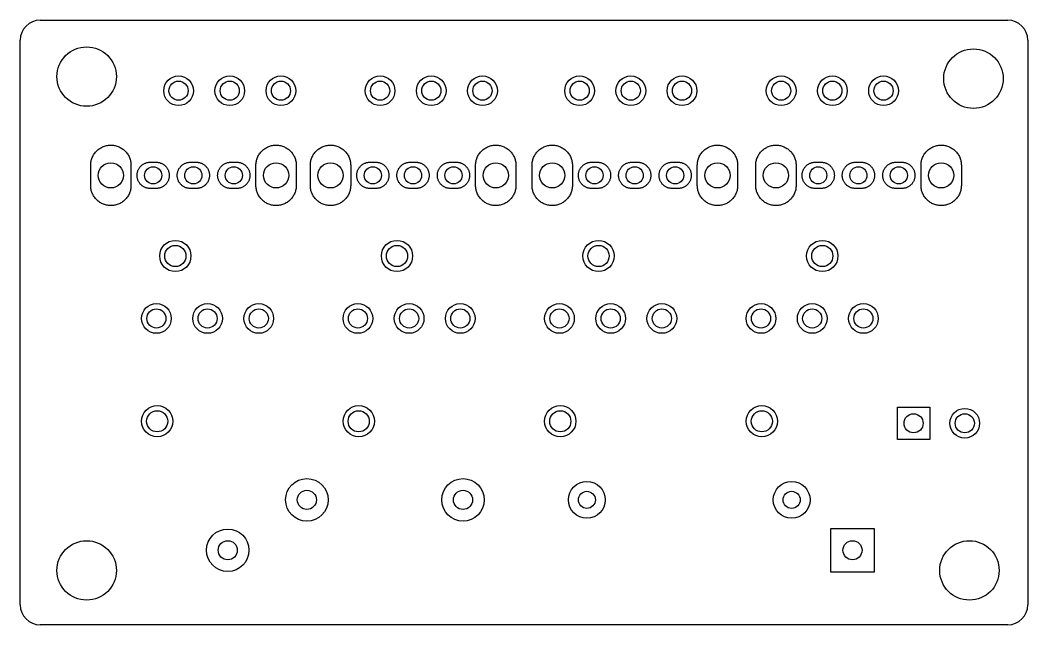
# Model space of a CAD drawing. Header units: millimetres. Extents: x 1028.7 to 1078.7, y -804.7 to -774.7.
import ezdxf

# ---------------------------------------------------------------- set-up
doc = ezdxf.new("R2010")
doc.units = ezdxf.units.MM

msp = doc.modelspace()

# ---------------------------------------------------------------- linework, layer by layer
for points in [[(1029.7, -774.7), (1077.7, -774.7)], [(1028.7, -803.7), (1028.7, -775.7)], [(1078.7, -775.7), (1078.7, -803.7)], [(1077.7, -804.7), (1029.7, -804.7)]]:
    msp.add_lwpolyline(points)
for points in [[(1033.175, -783.9), (1033.125, -783.897), (1033.076, -783.892), (1033.026, -783.885), (1032.977, -783.875), (1032.929, -783.863), (1032.881, -783.848), (1032.835, -783.831), (1032.789, -783.812), (1032.744, -783.79), (1032.7, -783.766), (1032.657, -783.74), (1032.616, -783.712), (1032.576, -783.682), (1032.538, -783.65), (1032.502, -783.616), (1032.467, -783.58), (1032.434, -783.543), (1032.403, -783.504), (1032.374, -783.463), (1032.347, -783.421), (1032.322, -783.378), (1032.299, -783.334), (1032.278, -783.288), (1032.26, -783.242), (1032.244, -783.195), (1032.231, -783.147), (1032.22, -783.098), (1032.211, -783.049), (1032.205, -783), (1032.201, -782.95), (1032.2, -782.9), (1032.2, -781.9), (1032.201, -781.85), (1032.205, -781.8), (1032.211, -781.751), (1032.22, -781.702), (1032.231, -781.653), (1032.244, -781.605), (1032.26, -781.558), (1032.278, -781.512), (1032.299, -781.466), (1032.322, -781.422), (1032.347, -781.379), (1032.374, -781.337), (1032.403, -781.296), (1032.434, -781.257), (1032.467, -781.22), (1032.502, -781.184), (1032.538, -781.15), (1032.576, -781.118), (1032.616, -781.088), (1032.657, -781.06), (1032.7, -781.034), (1032.744, -781.01), (1032.789, -780.989), (1032.835, -780.969), (1032.881, -780.952), (1032.929, -780.937), (1032.977, -780.925), (1033.026, -780.915), (1033.076, -780.908), (1033.125, -780.903), (1033.175, -780.9), (1033.225, -780.9), (1033.275, -780.903), (1033.324, -780.908), (1033.374, -780.915), (1033.422, -780.925), (1033.471, -780.937), (1033.518, -780.952), (1033.565, -780.969), (1033.611, -780.989), (1033.656, -781.01), (1033.7, -781.034), (1033.742, -781.06), (1033.784, -781.088), (1033.823, -781.118), (1033.862, -781.15), (1033.898, -781.184), (1033.933, -781.22), (1033.966, -781.257), (1033.997, -781.296), (1034.026, -781.337), (1034.053, -781.379), (1034.078, -781.422), (1034.101, -781.466), (1034.121, -781.512), (1034.14, -781.558), (1034.156, -781.605), (1034.169, -781.653), (1034.18, -781.702), (1034.189, -781.751), (1034.195, -781.8), (1034.199, -781.85), (1034.2, -781.9), (1034.2, -782.9), (1034.199, -782.95), (1034.195, -783), (1034.189, -783.049), (1034.18, -783.098), (1034.169, -783.147), (1034.156, -783.195), (1034.14, -783.242), (1034.121, -783.288), (1034.101, -783.334), (1034.078, -783.378), (1034.053, -783.421), (1034.026, -783.463), (1033.997, -783.504), (1033.966, -783.543), (1033.933, -783.58), (1033.898, -783.616), (1033.862, -783.65), (1033.823, -783.682), (1033.784, -783.712), (1033.742, -783.74), (1033.7, -783.766), (1033.656, -783.79), (1033.611, -783.812), (1033.565, -783.831), (1033.518, -783.848), (1033.471, -783.863), (1033.422, -783.875), (1033.374, -783.885), (1033.324, -783.892), (1033.275, -783.897), (1033.225, -783.9)], [(1041.375, -783.9), (1041.325, -783.897), (1041.276, -783.892), (1041.226, -783.885), (1041.178, -783.875), (1041.129, -783.863), (1041.082, -783.848), (1041.035, -783.831), (1040.989, -783.812), (1040.944, -783.79), (1040.9, -783.766), (1040.858, -783.74), (1040.816, -783.712), (1040.777, -783.682), (1040.738, -783.65), (1040.702, -783.616), (1040.667, -783.58), (1040.634, -783.543), (1040.603, -783.504), (1040.574, -783.463), (1040.547, -783.421), (1040.522, -783.378), (1040.499, -783.334), (1040.479, -783.288), (1040.46, -783.242), (1040.445, -783.195), (1040.431, -783.147), (1040.42, -783.098), (1040.411, -783.049), (1040.405, -783), (1040.401, -782.95), (1040.4, -782.9), (1040.4, -781.9), (1040.401, -781.85), (1040.405, -781.8), (1040.411, -781.751), (1040.42, -781.702), (1040.431, -781.653), (1040.445, -781.605), (1040.46, -781.558), (1040.479, -781.512), (1040.499, -781.466), (1040.522, -781.422), (1040.547, -781.379), (1040.574, -781.337), (1040.603, -781.296), (1040.634, -781.257), (1040.667, -781.22), (1040.702, -781.184), (1040.738, -781.15), (1040.777, -781.118), (1040.816, -781.088), (1040.858, -781.06), (1040.9, -781.034), (1040.944, -781.01), (1040.989, -780.989), (1041.035, -780.969), (1041.082, -780.952), (1041.129, -780.937), (1041.178, -780.925), (1041.226, -780.915), (1041.276, -780.908), (1041.325, -780.903), (1041.375, -780.9), (1041.425, -780.9), (1041.475, -780.903), (1041.524, -780.908), (1041.574, -780.915), (1041.623, -780.925), (1041.671, -780.937), (1041.719, -780.952), (1041.765, -780.969), (1041.811, -780.989), (1041.856, -781.01), (1041.9, -781.034), (1041.943, -781.06), (1041.984, -781.088), (1042.024, -781.118), (1042.062, -781.15), (1042.098, -781.184), (1042.133, -781.22), (1042.166, -781.257), (1042.197, -781.296), (1042.226, -781.337), (1042.253, -781.379), (1042.278, -781.422), (1042.301, -781.466), (1042.322, -781.512), (1042.34, -781.558), (1042.356, -781.605), (1042.369, -781.653), (1042.38, -781.702), (1042.389, -781.751), (1042.395, -781.8), (1042.399, -781.85), (1042.4, -781.9), (1042.4, -782.9), (1042.399, -782.95), (1042.395, -783), (1042.389, -783.049), (1042.38, -783.098), (1042.369, -783.147), (1042.356, -783.195), (1042.34, -783.242), (1042.322, -783.288), (1042.301, -783.334), (1042.278, -783.378), (1042.253, -783.421), (1042.226, -783.463), (1042.197, -783.504), (1042.166, -783.543), (1042.133, -783.58), (1042.098, -783.616), (1042.062, -783.65), (1042.024, -783.682), (1041.984, -783.712), (1041.943, -783.74), (1041.9, -783.766), (1041.856, -783.79), (1041.811, -783.812), (1041.765, -783.831), (1041.719, -783.848), (1041.671, -783.863), (1041.623, -783.875), (1041.574, -783.885), (1041.524, -783.892), (1041.475, -783.897), (1041.425, -783.9)], [(1044.075, -783.9), (1044.025, -783.897), (1043.976, -783.892), (1043.926, -783.885), (1043.877, -783.875), (1043.829, -783.863), (1043.781, -783.848), (1043.735, -783.831), (1043.689, -783.812), (1043.644, -783.79), (1043.6, -783.766), (1043.557, -783.74), (1043.516, -783.712), (1043.476, -783.682), (1043.438, -783.65), (1043.402, -783.616), (1043.367, -783.58), (1043.334, -783.543), (1043.303, -783.504), (1043.274, -783.463), (1043.247, -783.421), (1043.222, -783.378), (1043.199, -783.334), (1043.178, -783.288), (1043.16, -783.242), (1043.144, -783.195), (1043.131, -783.147), (1043.12, -783.098), (1043.111, -783.049), (1043.105, -783), (1043.101, -782.95), (1043.1, -782.9), (1043.1, -781.9), (1043.101, -781.85), (1043.105, -781.8), (1043.111, -781.751), (1043.12, -781.702), (1043.131, -781.653), (1043.144, -781.605), (1043.16, -781.558), (1043.178, -781.512), (1043.199, -781.466), (1043.222, -781.422), (1043.247, -781.379), (1043.274, -781.337), (1043.303, -781.296), (1043.334, -781.257), (1043.367, -781.22), (1043.402, -781.184), (1043.438, -781.15), (1043.476, -781.118), (1043.516, -781.088), (1043.557, -781.06), (1043.6, -781.034), (1043.644, -781.01), (1043.689, -780.989), (1043.735, -780.969), (1043.781, -780.952), (1043.829, -780.937), (1043.877, -780.925), (1043.926, -780.915), (1043.976, -780.908), (1044.025, -780.903), (1044.075, -780.9), (1044.125, -780.9), (1044.175, -780.903), (1044.224, -780.908), (1044.274, -780.915), (1044.322, -780.925), (1044.371, -780.937), (1044.418, -780.952), (1044.465, -780.969), (1044.511, -780.989), (1044.556, -781.01), (1044.6, -781.034), (1044.642, -781.06), (1044.684, -781.088), (1044.723, -781.118), (1044.762, -781.15), (1044.798, -781.184), (1044.833, -781.22), (1044.866, -781.257), (1044.897, -781.296), (1044.926, -781.337), (1044.953, -781.379), (1044.978, -781.422), (1045.001, -781.466), (1045.021, -781.512), (1045.04, -781.558), (1045.056, -781.605), (1045.069, -781.653), (1045.08, -781.702), (1045.089, -781.751), (1045.095, -781.8), (1045.099, -781.85), (1045.1, -781.9), (1045.1, -782.9), (1045.099, -782.95), (1045.095, -783), (1045.089, -783.049), (1045.08, -783.098), (1045.069, -783.147), (1045.056, -783.195), (1045.04, -783.242), (1045.021, -783.288), (1045.001, -783.334), (1044.978, -783.378), (1044.953, -783.421), (1044.926, -783.463), (1044.897, -783.504), (1044.866, -783.543), (1044.833, -783.58), (1044.798, -783.616), (1044.762, -783.65), (1044.723, -783.682), (1044.684, -783.712), (1044.642, -783.74), (1044.6, -783.766), (1044.556, -783.79), (1044.511, -783.812), (1044.465, -783.831), (1044.418, -783.848), (1044.371, -783.863), (1044.322, -783.875), (1044.274, -783.885), (1044.224, -783.892), (1044.175, -783.897), (1044.125, -783.9)], [(1052.275, -783.9), (1052.225, -783.897), (1052.176, -783.892), (1052.126, -783.885), (1052.078, -783.875), (1052.029, -783.863), (1051.982, -783.848), (1051.935, -783.831), (1051.889, -783.812), (1051.844, -783.79), (1051.8, -783.766), (1051.758, -783.74), (1051.716, -783.712), (1051.677, -783.682), (1051.638, -783.65), (1051.602, -783.616), (1051.567, -783.58), (1051.534, -783.543), (1051.503, -783.504), (1051.474, -783.463), (1051.447, -783.421), (1051.422, -783.378), (1051.399, -783.334), (1051.379, -783.288), (1051.36, -783.242), (1051.345, -783.195), (1051.331, -783.147), (1051.32, -783.098), (1051.311, -783.049), (1051.305, -783), (1051.301, -782.95), (1051.3, -782.9), (1051.3, -781.9), (1051.301, -781.85), (1051.305, -781.8), (1051.311, -781.751), (1051.32, -781.702), (1051.331, -781.653), (1051.345, -781.605), (1051.36, -781.558), (1051.379, -781.512), (1051.399, -781.466), (1051.422, -781.422), (1051.447, -781.379), (1051.474, -781.337), (1051.503, -781.296), (1051.534, -781.257), (1051.567, -781.22), (1051.602, -781.184), (1051.638, -781.15), (1051.677, -781.118), (1051.716, -781.088), (1051.758, -781.06), (1051.8, -781.034), (1051.844, -781.01), (1051.889, -780.989), (1051.935, -780.969), (1051.982, -780.952), (1052.029, -780.937), (1052.078, -780.925), (1052.126, -780.915), (1052.176, -780.908), (1052.225, -780.903), (1052.275, -780.9), (1052.325, -780.9), (1052.375, -780.903), (1052.424, -780.908), (1052.474, -780.915), (1052.523, -780.925), (1052.571, -780.937), (1052.619, -780.952), (1052.665, -780.969), (1052.711, -780.989), (1052.756, -781.01), (1052.8, -781.034), (1052.843, -781.06), (1052.884, -781.088), (1052.924, -781.118), (1052.962, -781.15), (1052.998, -781.184), (1053.033, -781.22), (1053.066, -781.257), (1053.097, -781.296), (1053.126, -781.337), (1053.153, -781.379), (1053.178, -781.422), (1053.201, -781.466), (1053.222, -781.512), (1053.24, -781.558), (1053.256, -781.605), (1053.269, -781.653), (1053.28, -781.702), (1053.289, -781.751), (1053.295, -781.8), (1053.299, -781.85), (1053.3, -781.9), (1053.3, -782.9), (1053.299, -782.95), (1053.295, -783), (1053.289, -783.049), (1053.28, -783.098), (1053.269, -783.147), (1053.256, -783.195), (1053.24, -783.242), (1053.222, -783.288), (1053.201, -783.334), (1053.178, -783.378), (1053.153, -783.421), (1053.126, -783.463), (1053.097, -783.504), (1053.066, -783.543), (1053.033, -783.58), (1052.998, -783.616), (1052.962, -783.65), (1052.924, -783.682), (1052.884, -783.712), (1052.843, -783.74), (1052.8, -783.766), (1052.756, -783.79), (1052.711, -783.812), (1052.665, -783.831), (1052.619, -783.848), (1052.571, -783.863), (1052.523, -783.875), (1052.474, -783.885), (1052.424, -783.892), (1052.375, -783.897), (1052.325, -783.9)], [(1055.075, -783.9), (1055.025, -783.897), (1054.976, -783.892), (1054.926, -783.885), (1054.877, -783.875), (1054.829, -783.863), (1054.781, -783.848), (1054.735, -783.831), (1054.689, -783.812), (1054.644, -783.79), (1054.6, -783.766), (1054.557, -783.74), (1054.516, -783.712), (1054.476, -783.682), (1054.438, -783.65), (1054.402, -783.616), (1054.367, -783.58), (1054.334, -783.543), (1054.303, -783.504), (1054.274, -783.463), (1054.247, -783.421), (1054.222, -783.378), (1054.199, -783.334), (1054.178, -783.288), (1054.16, -783.242), (1054.144, -783.195), (1054.131, -783.147), (1054.12, -783.098), (1054.111, -783.049), (1054.105, -783), (1054.101, -782.95), (1054.1, -782.9), (1054.1, -781.9), (1054.101, -781.85), (1054.105, -781.8), (1054.111, -781.751), (1054.12, -781.702), (1054.131, -781.653), (1054.144, -781.605), (1054.16, -781.558), (1054.178, -781.512), (1054.199, -781.466), (1054.222, -781.422), (1054.247, -781.379), (1054.274, -781.337), (1054.303, -781.296), (1054.334, -781.257), (1054.367, -781.22), (1054.402, -781.184), (1054.438, -781.15), (1054.476, -781.118), (1054.516, -781.088), (1054.557, -781.06), (1054.6, -781.034), (1054.644, -781.01), (1054.689, -780.989), (1054.735, -780.969), (1054.781, -780.952), (1054.829, -780.937), (1054.877, -780.925), (1054.926, -780.915), (1054.976, -780.908), (1055.025, -780.903), (1055.075, -780.9), (1055.125, -780.9), (1055.175, -780.903), (1055.224, -780.908), (1055.274, -780.915), (1055.322, -780.925), (1055.371, -780.937), (1055.418, -780.952), (1055.465, -780.969), (1055.511, -780.989), (1055.556, -781.01), (1055.6, -781.034), (1055.642, -781.06), (1055.684, -781.088), (1055.723, -781.118), (1055.762, -781.15), (1055.798, -781.184), (1055.833, -781.22), (1055.866, -781.257), (1055.897, -781.296), (1055.926, -781.337), (1055.953, -781.379), (1055.978, -781.422), (1056.001, -781.466), (1056.021, -781.512), (1056.04, -781.558), (1056.056, -781.605), (1056.069, -781.653), (1056.08, -781.702), (1056.089, -781.751), (1056.095, -781.8), (1056.099, -781.85), (1056.1, -781.9), (1056.1, -782.9), (1056.099, -782.95), (1056.095, -783), (1056.089, -783.049), (1056.08, -783.098), (1056.069, -783.147), (1056.056, -783.195), (1056.04, -783.242), (1056.021, -783.288), (1056.001, -783.334), (1055.978, -783.378), (1055.953, -783.421), (1055.926, -783.463), (1055.897, -783.504), (1055.866, -783.543), (1055.833, -783.58), (1055.798, -783.616), (1055.762, -783.65), (1055.723, -783.682), (1055.684, -783.712), (1055.642, -783.74), (1055.6, -783.766), (1055.556, -783.79), (1055.511, -783.812), (1055.465, -783.831), (1055.418, -783.848), (1055.371, -783.863), (1055.322, -783.875), (1055.274, -783.885), (1055.224, -783.892), (1055.175, -783.897), (1055.125, -783.9)], [(1063.275, -783.9), (1063.225, -783.897), (1063.176, -783.892), (1063.126, -783.885), (1063.078, -783.875), (1063.029, -783.863), (1062.982, -783.848), (1062.935, -783.831), (1062.889, -783.812), (1062.844, -783.79), (1062.8, -783.766), (1062.758, -783.74), (1062.716, -783.712), (1062.677, -783.682), (1062.638, -783.65), (1062.602, -783.616), (1062.567, -783.58), (1062.534, -783.543), (1062.503, -783.504), (1062.474, -783.463), (1062.447, -783.421), (1062.422, -783.378), (1062.399, -783.334), (1062.379, -783.288), (1062.36, -783.242), (1062.345, -783.195), (1062.331, -783.147), (1062.32, -783.098), (1062.311, -783.049), (1062.305, -783), (1062.301, -782.95), (1062.3, -782.9), (1062.3, -781.9), (1062.301, -781.85), (1062.305, -781.8), (1062.311, -781.751), (1062.32, -781.702), (1062.331, -781.653), (1062.345, -781.605), (1062.36, -781.558), (1062.379, -781.512), (1062.399, -781.466), (1062.422, -781.422), (1062.447, -781.379), (1062.474, -781.337), (1062.503, -781.296), (1062.534, -781.257), (1062.567, -781.22), (1062.602, -781.184), (1062.638, -781.15), (1062.677, -781.118), (1062.716, -781.088), (1062.758, -781.06), (1062.8, -781.034), (1062.844, -781.01), (1062.889, -780.989), (1062.935, -780.969), (1062.982, -780.952), (1063.029, -780.937), (1063.078, -780.925), (1063.126, -780.915), (1063.176, -780.908), (1063.225, -780.903), (1063.275, -780.9), (1063.325, -780.9), (1063.375, -780.903), (1063.424, -780.908), (1063.474, -780.915), (1063.523, -780.925), (1063.571, -780.937), (1063.619, -780.952), (1063.665, -780.969), (1063.711, -780.989), (1063.756, -781.01), (1063.8, -781.034), (1063.843, -781.06), (1063.884, -781.088), (1063.924, -781.118), (1063.962, -781.15), (1063.998, -781.184), (1064.033, -781.22), (1064.066, -781.257), (1064.097, -781.296), (1064.126, -781.337), (1064.153, -781.379), (1064.178, -781.422), (1064.201, -781.466), (1064.222, -781.512), (1064.24, -781.558), (1064.256, -781.605), (1064.269, -781.653), (1064.28, -781.702), (1064.289, -781.751), (1064.295, -781.8), (1064.299, -781.85), (1064.3, -781.9), (1064.3, -782.9), (1064.299, -782.95), (1064.295, -783), (1064.289, -783.049), (1064.28, -783.098), (1064.269, -783.147), (1064.256, -783.195), (1064.24, -783.242), (1064.222, -783.288), (1064.201, -783.334), (1064.178, -783.378), (1064.153, -783.421), (1064.126, -783.463), (1064.097, -783.504), (1064.066, -783.543), (1064.033, -783.58), (1063.998, -783.616), (1063.962, -783.65), (1063.924, -783.682), (1063.884, -783.712), (1063.843, -783.74), (1063.8, -783.766), (1063.756, -783.79), (1063.711, -783.812), (1063.665, -783.831), (1063.619, -783.848), (1063.571, -783.863), (1063.523, -783.875), (1063.474, -783.885), (1063.424, -783.892), (1063.375, -783.897), (1063.325, -783.9)], [(1066.175, -783.9), (1066.125, -783.897), (1066.076, -783.892), (1066.026, -783.885), (1065.977, -783.875), (1065.929, -783.863), (1065.881, -783.848), (1065.835, -783.831), (1065.789, -783.812), (1065.744, -783.79), (1065.7, -783.766), (1065.657, -783.74), (1065.616, -783.712), (1065.576, -783.682), (1065.538, -783.65), (1065.502, -783.616), (1065.467, -783.58), (1065.434, -783.543), (1065.403, -783.504), (1065.374, -783.463), (1065.347, -783.421), (1065.322, -783.378), (1065.299, -783.334), (1065.278, -783.288), (1065.26, -783.242), (1065.244, -783.195), (1065.231, -783.147), (1065.22, -783.098), (1065.211, -783.049), (1065.205, -783), (1065.201, -782.95), (1065.2, -782.9), (1065.2, -781.9), (1065.201, -781.85), (1065.205, -781.8), (1065.211, -781.751), (1065.22, -781.702), (1065.231, -781.653), (1065.244, -781.605), (1065.26, -781.558), (1065.278, -781.512), (1065.299, -781.466), (1065.322, -781.422), (1065.347, -781.379), (1065.374, -781.337), (1065.403, -781.296), (1065.434, -781.257), (1065.467, -781.22), (1065.502, -781.184), (1065.538, -781.15), (1065.576, -781.118), (1065.616, -781.088), (1065.657, -781.06), (1065.7, -781.034), (1065.744, -781.01), (1065.789, -780.989), (1065.835, -780.969), (1065.881, -780.952), (1065.929, -780.937), (1065.977, -780.925), (1066.026, -780.915), (1066.076, -780.908), (1066.125, -780.903), (1066.175, -780.9), (1066.225, -780.9), (1066.275, -780.903), (1066.324, -780.908), (1066.374, -780.915), (1066.422, -780.925), (1066.471, -780.937), (1066.518, -780.952), (1066.565, -780.969), (1066.611, -780.989), (1066.656, -781.01), (1066.7, -781.034), (1066.742, -781.06), (1066.784, -781.088), (1066.823, -781.118), (1066.862, -781.15), (1066.898, -781.184), (1066.933, -781.22), (1066.966, -781.257), (1066.997, -781.296), (1067.026, -781.337), (1067.053, -781.379), (1067.078, -781.422), (1067.101, -781.466), (1067.121, -781.512), (1067.14, -781.558), (1067.156, -781.605), (1067.169, -781.653), (1067.18, -781.702), (1067.189, -781.751), (1067.195, -781.8), (1067.199, -781.85), (1067.2, -781.9), (1067.2, -782.9), (1067.199, -782.95), (1067.195, -783), (1067.189, -783.049), (1067.18, -783.098), (1067.169, -783.147), (1067.156, -783.195), (1067.14, -783.242), (1067.121, -783.288), (1067.101, -783.334), (1067.078, -783.378), (1067.053, -783.421), (1067.026, -783.463), (1066.997, -783.504), (1066.966, -783.543), (1066.933, -783.58), (1066.898, -783.616), (1066.862, -783.65), (1066.823, -783.682), (1066.784, -783.712), (1066.742, -783.74), (1066.7, -783.766), (1066.656, -783.79), (1066.611, -783.812), (1066.565, -783.831), (1066.518, -783.848), (1066.471, -783.863), (1066.422, -783.875), (1066.374, -783.885), (1066.324, -783.892), (1066.275, -783.897), (1066.225, -783.9)], [(1074.375, -783.9), (1074.325, -783.897), (1074.276, -783.892), (1074.226, -783.885), (1074.178, -783.875), (1074.129, -783.863), (1074.082, -783.848), (1074.035, -783.831), (1073.989, -783.812), (1073.944, -783.79), (1073.9, -783.766), (1073.858, -783.74), (1073.816, -783.712), (1073.777, -783.682), (1073.738, -783.65), (1073.702, -783.616), (1073.667, -783.58), (1073.634, -783.543), (1073.603, -783.504), (1073.574, -783.463), (1073.547, -783.421), (1073.522, -783.378), (1073.499, -783.334), (1073.479, -783.288), (1073.46, -783.242), (1073.445, -783.195), (1073.431, -783.147), (1073.42, -783.098), (1073.411, -783.049), (1073.405, -783), (1073.401, -782.95), (1073.4, -782.9), (1073.4, -781.9), (1073.401, -781.85), (1073.405, -781.8), (1073.411, -781.751), (1073.42, -781.702), (1073.431, -781.653), (1073.445, -781.605), (1073.46, -781.558), (1073.479, -781.512), (1073.499, -781.466), (1073.522, -781.422), (1073.547, -781.379), (1073.574, -781.337), (1073.603, -781.296), (1073.634, -781.257), (1073.667, -781.22), (1073.702, -781.184), (1073.738, -781.15), (1073.777, -781.118), (1073.816, -781.088), (1073.858, -781.06), (1073.9, -781.034), (1073.944, -781.01), (1073.989, -780.989), (1074.035, -780.969), (1074.082, -780.952), (1074.129, -780.937), (1074.178, -780.925), (1074.226, -780.915), (1074.276, -780.908), (1074.325, -780.903), (1074.375, -780.9), (1074.425, -780.9), (1074.475, -780.903), (1074.524, -780.908), (1074.574, -780.915), (1074.623, -780.925), (1074.671, -780.937), (1074.719, -780.952), (1074.765, -780.969), (1074.811, -780.989), (1074.856, -781.01), (1074.9, -781.034), (1074.943, -781.06), (1074.984, -781.088), (1075.024, -781.118), (1075.062, -781.15), (1075.098, -781.184), (1075.133, -781.22), (1075.166, -781.257), (1075.197, -781.296), (1075.226, -781.337), (1075.253, -781.379), (1075.278, -781.422), (1075.301, -781.466), (1075.322, -781.512), (1075.34, -781.558), (1075.356, -781.605), (1075.369, -781.653), (1075.38, -781.702), (1075.389, -781.751), (1075.395, -781.8), (1075.399, -781.85), (1075.4, -781.9), (1075.4, -782.9), (1075.399, -782.95), (1075.395, -783), (1075.389, -783.049), (1075.38, -783.098), (1075.369, -783.147), (1075.356, -783.195), (1075.34, -783.242), (1075.322, -783.288), (1075.301, -783.334), (1075.278, -783.378), (1075.253, -783.421), (1075.226, -783.463), (1075.197, -783.504), (1075.166, -783.543), (1075.133, -783.58), (1075.098, -783.616), (1075.062, -783.65), (1075.024, -783.682), (1074.984, -783.712), (1074.943, -783.74), (1074.9, -783.766), (1074.856, -783.79), (1074.811, -783.812), (1074.765, -783.831), (1074.719, -783.848), (1074.671, -783.863), (1074.623, -783.875), (1074.574, -783.885), (1074.524, -783.892), (1074.475, -783.897), (1074.425, -783.9)], [(1035.15, -783.05), (1035.118, -783.049), (1035.085, -783.047), (1035.053, -783.043), (1035.021, -783.037), (1034.99, -783.03), (1034.958, -783.021), (1034.928, -783.011), (1034.898, -782.999), (1034.868, -782.986), (1034.839, -782.971), (1034.811, -782.955), (1034.784, -782.937), (1034.758, -782.918), (1034.732, -782.898), (1034.708, -782.876), (1034.685, -782.854), (1034.663, -782.83), (1034.642, -782.805), (1034.622, -782.779), (1034.604, -782.753), (1034.587, -782.725), (1034.572, -782.697), (1034.558, -782.667), (1034.545, -782.637), (1034.534, -782.607), (1034.524, -782.576), (1034.516, -782.545), (1034.51, -782.513), (1034.505, -782.481), (1034.502, -782.449), (1034.5, -782.416), (1034.5, -782.384), (1034.502, -782.351), (1034.505, -782.319), (1034.51, -782.287), (1034.516, -782.255), (1034.524, -782.224), (1034.534, -782.193), (1034.545, -782.163), (1034.558, -782.133), (1034.572, -782.103), (1034.587, -782.075), (1034.604, -782.047), (1034.622, -782.021), (1034.642, -781.995), (1034.663, -781.97), (1034.685, -781.946), (1034.708, -781.924), (1034.732, -781.902), (1034.758, -781.882), (1034.784, -781.863), (1034.811, -781.845), (1034.839, -781.829), (1034.868, -781.814), (1034.898, -781.801), (1034.928, -781.789), (1034.958, -781.779), (1034.99, -781.77), (1035.021, -781.763), (1035.053, -781.757), (1035.085, -781.753), (1035.118, -781.751), (1035.15, -781.75), (1035.45, -781.75), (1035.482, -781.751), (1035.515, -781.753), (1035.547, -781.757), (1035.579, -781.763), (1035.61, -781.77), (1035.642, -781.779), (1035.672, -781.789), (1035.702, -781.801), (1035.732, -781.814), (1035.761, -781.829), (1035.789, -781.845), (1035.816, -781.863), (1035.842, -781.882), (1035.868, -781.902), (1035.892, -781.924), (1035.915, -781.946), (1035.937, -781.97), (1035.958, -781.995), (1035.978, -782.021), (1035.996, -782.047), (1036.013, -782.075), (1036.028, -782.103), (1036.042, -782.133), (1036.055, -782.163), (1036.066, -782.193), (1036.076, -782.224), (1036.084, -782.255), (1036.09, -782.287), (1036.095, -782.319), (1036.098, -782.351), (1036.1, -782.384), (1036.1, -782.416), (1036.098, -782.449), (1036.095, -782.481), (1036.09, -782.513), (1036.084, -782.545), (1036.076, -782.576), (1036.066, -782.607), (1036.055, -782.637), (1036.042, -782.667), (1036.028, -782.697), (1036.013, -782.725), (1035.996, -782.753), (1035.978, -782.779), (1035.958, -782.805), (1035.937, -782.83), (1035.915, -782.854), (1035.892, -782.876), (1035.868, -782.898), (1035.842, -782.918), (1035.816, -782.937), (1035.789, -782.955), (1035.761, -782.971), (1035.732, -782.986), (1035.702, -782.999), (1035.672, -783.011), (1035.642, -783.021), (1035.61, -783.03), (1035.579, -783.037), (1035.547, -783.043), (1035.515, -783.047), (1035.482, -783.049), (1035.45, -783.05)], [(1037.143, -783.05), (1037.111, -783.049), (1037.079, -783.047), (1037.047, -783.043), (1037.015, -783.037), (1036.983, -783.03), (1036.952, -783.021), (1036.921, -783.011), (1036.891, -782.999), (1036.861, -782.986), (1036.833, -782.971), (1036.804, -782.955), (1036.777, -782.937), (1036.751, -782.918), (1036.726, -782.898), (1036.701, -782.876), (1036.678, -782.854), (1036.656, -782.83), (1036.635, -782.805), (1036.616, -782.779), (1036.597, -782.753), (1036.581, -782.725), (1036.565, -782.697), (1036.551, -782.667), (1036.538, -782.637), (1036.527, -782.607), (1036.518, -782.576), (1036.51, -782.545), (1036.503, -782.513), (1036.498, -782.481), (1036.495, -782.449), (1036.494, -782.416), (1036.494, -782.384), (1036.495, -782.351), (1036.498, -782.319), (1036.503, -782.287), (1036.51, -782.255), (1036.518, -782.224), (1036.527, -782.193), (1036.538, -782.163), (1036.551, -782.133), (1036.565, -782.103), (1036.581, -782.075), (1036.597, -782.047), (1036.616, -782.021), (1036.635, -781.995), (1036.656, -781.97), (1036.678, -781.946), (1036.701, -781.924), (1036.726, -781.902), (1036.751, -781.882), (1036.777, -781.863), (1036.804, -781.845), (1036.833, -781.829), (1036.861, -781.814), (1036.891, -781.801), (1036.921, -781.789), (1036.952, -781.779), (1036.983, -781.77), (1037.015, -781.763), (1037.047, -781.757), (1037.079, -781.753), (1037.111, -781.751), (1037.143, -781.75), (1037.443, -781.75), (1037.476, -781.751), (1037.508, -781.753), (1037.54, -781.757), (1037.572, -781.763), (1037.604, -781.77), (1037.635, -781.779), (1037.666, -781.789), (1037.696, -781.801), (1037.725, -781.814), (1037.754, -781.829), (1037.782, -781.845), (1037.81, -781.863), (1037.836, -781.882), (1037.861, -781.902), (1037.886, -781.924), (1037.909, -781.946), (1037.931, -781.97), (1037.952, -781.995), (1037.971, -782.021), (1037.989, -782.047), (1038.006, -782.075), (1038.022, -782.103), (1038.036, -782.133), (1038.048, -782.163), (1038.06, -782.193), (1038.069, -782.224), (1038.077, -782.255), (1038.083, -782.287), (1038.088, -782.319), (1038.092, -782.351), (1038.093, -782.384), (1038.093, -782.416), (1038.092, -782.449), (1038.088, -782.481), (1038.083, -782.513), (1038.077, -782.545), (1038.069, -782.576), (1038.06, -782.607), (1038.048, -782.637), (1038.036, -782.667), (1038.022, -782.697), (1038.006, -782.725), (1037.989, -782.753), (1037.971, -782.779), (1037.952, -782.805), (1037.931, -782.83), (1037.909, -782.854), (1037.886, -782.876), (1037.861, -782.898), (1037.836, -782.918), (1037.81, -782.937), (1037.782, -782.955), (1037.754, -782.971), (1037.725, -782.986), (1037.696, -782.999), (1037.666, -783.011), (1037.635, -783.021), (1037.604, -783.03), (1037.572, -783.037), (1037.54, -783.043), (1037.508, -783.047), (1037.476, -783.049), (1037.443, -783.05)], [(1039.15, -783.05), (1039.118, -783.049), (1039.085, -783.047), (1039.053, -783.043), (1039.021, -783.037), (1038.99, -783.03), (1038.958, -783.021), (1038.928, -783.011), (1038.898, -782.999), (1038.868, -782.986), (1038.839, -782.971), (1038.811, -782.955), (1038.784, -782.937), (1038.758, -782.918), (1038.732, -782.898), (1038.708, -782.876), (1038.685, -782.854), (1038.663, -782.83), (1038.642, -782.805), (1038.622, -782.779), (1038.604, -782.753), (1038.587, -782.725), (1038.572, -782.697), (1038.558, -782.667), (1038.545, -782.637), (1038.534, -782.607), (1038.524, -782.576), (1038.516, -782.545), (1038.51, -782.513), (1038.505, -782.481), (1038.502, -782.449), (1038.5, -782.416), (1038.5, -782.384), (1038.502, -782.351), (1038.505, -782.319), (1038.51, -782.287), (1038.516, -782.255), (1038.524, -782.224), (1038.534, -782.193), (1038.545, -782.163), (1038.558, -782.133), (1038.572, -782.103), (1038.587, -782.075), (1038.604, -782.047), (1038.622, -782.021), (1038.642, -781.995), (1038.663, -781.97), (1038.685, -781.946), (1038.708, -781.924), (1038.732, -781.902), (1038.758, -781.882), (1038.784, -781.863), (1038.811, -781.845), (1038.839, -781.829), (1038.868, -781.814), (1038.898, -781.801), (1038.928, -781.789), (1038.958, -781.779), (1038.99, -781.77), (1039.021, -781.763), (1039.053, -781.757), (1039.085, -781.753), (1039.118, -781.751), (1039.15, -781.75), (1039.45, -781.75), (1039.482, -781.751), (1039.515, -781.753), (1039.547, -781.757), (1039.579, -781.763), (1039.61, -781.77), (1039.642, -781.779), (1039.672, -781.789), (1039.702, -781.801), (1039.732, -781.814), (1039.761, -781.829), (1039.789, -781.845), (1039.816, -781.863), (1039.842, -781.882), (1039.868, -781.902), (1039.892, -781.924), (1039.915, -781.946), (1039.937, -781.97), (1039.958, -781.995), (1039.978, -782.021), (1039.996, -782.047), (1040.013, -782.075), (1040.028, -782.103), (1040.042, -782.133), (1040.055, -782.163), (1040.066, -782.193), (1040.076, -782.224), (1040.084, -782.255), (1040.09, -782.287), (1040.095, -782.319), (1040.098, -782.351), (1040.1, -782.384), (1040.1, -782.416), (1040.098, -782.449), (1040.095, -782.481), (1040.09, -782.513), (1040.084, -782.545), (1040.076, -782.576), (1040.066, -782.607), (1040.055, -782.637), (1040.042, -782.667), (1040.028, -782.697), (1040.013, -782.725), (1039.996, -782.753), (1039.978, -782.779), (1039.958, -782.805), (1039.937, -782.83), (1039.915, -782.854), (1039.892, -782.876), (1039.868, -782.898), (1039.842, -782.918), (1039.816, -782.937), (1039.789, -782.955), (1039.761, -782.971), (1039.732, -782.986), (1039.702, -782.999), (1039.672, -783.011), (1039.642, -783.021), (1039.61, -783.03), (1039.579, -783.037), (1039.547, -783.043), (1039.515, -783.047), (1039.482, -783.049), (1039.45, -783.05)], [(1046.05, -783.05), (1046.018, -783.049), (1045.985, -783.047), (1045.953, -783.043), (1045.921, -783.037), (1045.89, -783.03), (1045.858, -783.021), (1045.828, -783.011), (1045.798, -782.999), (1045.768, -782.986), (1045.739, -782.971), (1045.711, -782.955), (1045.684, -782.937), (1045.658, -782.918), (1045.632, -782.898), (1045.608, -782.876), (1045.585, -782.854), (1045.563, -782.83), (1045.542, -782.805), (1045.522, -782.779), (1045.504, -782.753), (1045.487, -782.725), (1045.472, -782.697), (1045.458, -782.667), (1045.445, -782.637), (1045.434, -782.607), (1045.424, -782.576), (1045.416, -782.545), (1045.41, -782.513), (1045.405, -782.481), (1045.402, -782.449), (1045.4, -782.416), (1045.4, -782.384), (1045.402, -782.351), (1045.405, -782.319), (1045.41, -782.287), (1045.416, -782.255), (1045.424, -782.224), (1045.434, -782.193), (1045.445, -782.163), (1045.458, -782.133), (1045.472, -782.103), (1045.487, -782.075), (1045.504, -782.047), (1045.522, -782.021), (1045.542, -781.995), (1045.563, -781.97), (1045.585, -781.946), (1045.608, -781.924), (1045.632, -781.902), (1045.658, -781.882), (1045.684, -781.863), (1045.711, -781.845), (1045.739, -781.829), (1045.768, -781.814), (1045.798, -781.801), (1045.828, -781.789), (1045.858, -781.779), (1045.89, -781.77), (1045.921, -781.763), (1045.953, -781.757), (1045.985, -781.753), (1046.018, -781.751), (1046.05, -781.75), (1046.35, -781.75), (1046.382, -781.751), (1046.415, -781.753), (1046.447, -781.757), (1046.479, -781.763), (1046.51, -781.77), (1046.542, -781.779), (1046.572, -781.789), (1046.602, -781.801), (1046.632, -781.814), (1046.661, -781.829), (1046.689, -781.845), (1046.716, -781.863), (1046.742, -781.882), (1046.768, -781.902), (1046.792, -781.924), (1046.815, -781.946), (1046.837, -781.97), (1046.858, -781.995), (1046.878, -782.021), (1046.896, -782.047), (1046.913, -782.075), (1046.928, -782.103), (1046.942, -782.133), (1046.955, -782.163), (1046.966, -782.193), (1046.976, -782.224), (1046.984, -782.255), (1046.99, -782.287), (1046.995, -782.319), (1046.998, -782.351), (1047, -782.384), (1047, -782.416), (1046.998, -782.449), (1046.995, -782.481), (1046.99, -782.513), (1046.984, -782.545), (1046.976, -782.576), (1046.966, -782.607), (1046.955, -782.637), (1046.942, -782.667), (1046.928, -782.697), (1046.913, -782.725), (1046.896, -782.753), (1046.878, -782.779), (1046.858, -782.805), (1046.837, -782.83), (1046.815, -782.854), (1046.792, -782.876), (1046.768, -782.898), (1046.742, -782.918), (1046.716, -782.937), (1046.689, -782.955), (1046.661, -782.971), (1046.632, -782.986), (1046.602, -782.999), (1046.572, -783.011), (1046.542, -783.021), (1046.51, -783.03), (1046.479, -783.037), (1046.447, -783.043), (1046.415, -783.047), (1046.382, -783.049), (1046.35, -783.05)], [(1048.043, -783.05), (1048.011, -783.049), (1047.979, -783.047), (1047.947, -783.043), (1047.915, -783.037), (1047.883, -783.03), (1047.852, -783.021), (1047.821, -783.011), (1047.791, -782.999), (1047.761, -782.986), (1047.733, -782.971), (1047.704, -782.955), (1047.677, -782.937), (1047.651, -782.918), (1047.626, -782.898), (1047.601, -782.876), (1047.578, -782.854), (1047.556, -782.83), (1047.535, -782.805), (1047.516, -782.779), (1047.497, -782.753), (1047.481, -782.725), (1047.465, -782.697), (1047.451, -782.667), (1047.438, -782.637), (1047.427, -782.607), (1047.418, -782.576), (1047.41, -782.545), (1047.403, -782.513), (1047.398, -782.481), (1047.395, -782.449), (1047.394, -782.416), (1047.394, -782.384), (1047.395, -782.351), (1047.398, -782.319), (1047.403, -782.287), (1047.41, -782.255), (1047.418, -782.224), (1047.427, -782.193), (1047.438, -782.163), (1047.451, -782.133), (1047.465, -782.103), (1047.481, -782.075), (1047.497, -782.047), (1047.516, -782.021), (1047.535, -781.995), (1047.556, -781.97), (1047.578, -781.946), (1047.601, -781.924), (1047.626, -781.902), (1047.651, -781.882), (1047.677, -781.863), (1047.704, -781.845), (1047.733, -781.829), (1047.761, -781.814), (1047.791, -781.801), (1047.821, -781.789), (1047.852, -781.779), (1047.883, -781.77), (1047.915, -781.763), (1047.947, -781.757), (1047.979, -781.753), (1048.011, -781.751), (1048.043, -781.75), (1048.343, -781.75), (1048.376, -781.751), (1048.408, -781.753), (1048.44, -781.757), (1048.472, -781.763), (1048.504, -781.77), (1048.535, -781.779), (1048.566, -781.789), (1048.596, -781.801), (1048.625, -781.814), (1048.654, -781.829), (1048.682, -781.845), (1048.71, -781.863), (1048.736, -781.882), (1048.761, -781.902), (1048.786, -781.924), (1048.809, -781.946), (1048.831, -781.97), (1048.852, -781.995), (1048.871, -782.021), (1048.889, -782.047), (1048.906, -782.075), (1048.922, -782.103), (1048.936, -782.133), (1048.948, -782.163), (1048.96, -782.193), (1048.969, -782.224), (1048.977, -782.255), (1048.984, -782.287), (1048.988, -782.319), (1048.992, -782.351), (1048.993, -782.384), (1048.993, -782.416), (1048.992, -782.449), (1048.988, -782.481), (1048.984, -782.513), (1048.977, -782.545), (1048.969, -782.576), (1048.96, -782.607), (1048.948, -782.637), (1048.936, -782.667), (1048.922, -782.697), (1048.906, -782.725), (1048.889, -782.753), (1048.871, -782.779), (1048.852, -782.805), (1048.831, -782.83), (1048.809, -782.854), (1048.786, -782.876), (1048.761, -782.898), (1048.736, -782.918), (1048.71, -782.937), (1048.682, -782.955), (1048.654, -782.971), (1048.625, -782.986), (1048.596, -782.999), (1048.566, -783.011), (1048.535, -783.021), (1048.504, -783.03), (1048.472, -783.037), (1048.44, -783.043), (1048.408, -783.047), (1048.376, -783.049), (1048.343, -783.05)], [(1050.05, -783.05), (1050.018, -783.049), (1049.985, -783.047), (1049.953, -783.043), (1049.921, -783.037), (1049.89, -783.03), (1049.858, -783.021), (1049.828, -783.011), (1049.798, -782.999), (1049.768, -782.986), (1049.739, -782.971), (1049.711, -782.955), (1049.684, -782.937), (1049.658, -782.918), (1049.632, -782.898), (1049.608, -782.876), (1049.585, -782.854), (1049.563, -782.83), (1049.542, -782.805), (1049.522, -782.779), (1049.504, -782.753), (1049.487, -782.725), (1049.472, -782.697), (1049.458, -782.667), (1049.445, -782.637), (1049.434, -782.607), (1049.424, -782.576), (1049.416, -782.545), (1049.41, -782.513), (1049.405, -782.481), (1049.402, -782.449), (1049.4, -782.416), (1049.4, -782.384), (1049.402, -782.351), (1049.405, -782.319), (1049.41, -782.287), (1049.416, -782.255), (1049.424, -782.224), (1049.434, -782.193), (1049.445, -782.163), (1049.458, -782.133), (1049.472, -782.103), (1049.487, -782.075), (1049.504, -782.047), (1049.522, -782.021), (1049.542, -781.995), (1049.563, -781.97), (1049.585, -781.946), (1049.608, -781.924), (1049.632, -781.902), (1049.658, -781.882), (1049.684, -781.863), (1049.711, -781.845), (1049.739, -781.829), (1049.768, -781.814), (1049.798, -781.801), (1049.828, -781.789), (1049.858, -781.779), (1049.89, -781.77), (1049.921, -781.763), (1049.953, -781.757), (1049.985, -781.753), (1050.018, -781.751), (1050.05, -781.75), (1050.35, -781.75), (1050.382, -781.751), (1050.415, -781.753), (1050.447, -781.757), (1050.479, -781.763), (1050.51, -781.77), (1050.542, -781.779), (1050.572, -781.789), (1050.602, -781.801), (1050.632, -781.814), (1050.661, -781.829), (1050.689, -781.845), (1050.716, -781.863), (1050.742, -781.882), (1050.768, -781.902), (1050.792, -781.924), (1050.815, -781.946), (1050.837, -781.97), (1050.858, -781.995), (1050.878, -782.021), (1050.896, -782.047), (1050.913, -782.075), (1050.928, -782.103), (1050.942, -782.133), (1050.955, -782.163), (1050.966, -782.193), (1050.976, -782.224), (1050.984, -782.255), (1050.99, -782.287), (1050.995, -782.319), (1050.998, -782.351), (1051, -782.384), (1051, -782.416), (1050.998, -782.449), (1050.995, -782.481), (1050.99, -782.513), (1050.984, -782.545), (1050.976, -782.576), (1050.966, -782.607), (1050.955, -782.637), (1050.942, -782.667), (1050.928, -782.697), (1050.913, -782.725), (1050.896, -782.753), (1050.878, -782.779), (1050.858, -782.805), (1050.837, -782.83), (1050.815, -782.854), (1050.792, -782.876), (1050.768, -782.898), (1050.742, -782.918), (1050.716, -782.937), (1050.689, -782.955), (1050.661, -782.971), (1050.632, -782.986), (1050.602, -782.999), (1050.572, -783.011), (1050.542, -783.021), (1050.51, -783.03), (1050.479, -783.037), (1050.447, -783.043), (1050.415, -783.047), (1050.382, -783.049), (1050.35, -783.05)], [(1057.05, -783.05), (1057.018, -783.049), (1056.985, -783.047), (1056.953, -783.043), (1056.921, -783.037), (1056.89, -783.03), (1056.858, -783.021), (1056.828, -783.011), (1056.798, -782.999), (1056.768, -782.986), (1056.739, -782.971), (1056.711, -782.955), (1056.684, -782.937), (1056.658, -782.918), (1056.632, -782.898), (1056.608, -782.876), (1056.585, -782.854), (1056.563, -782.83), (1056.542, -782.805), (1056.522, -782.779), (1056.504, -782.753), (1056.487, -782.725), (1056.472, -782.697), (1056.458, -782.667), (1056.445, -782.637), (1056.434, -782.607), (1056.424, -782.576), (1056.416, -782.545), (1056.41, -782.513), (1056.405, -782.481), (1056.402, -782.449), (1056.4, -782.416), (1056.4, -782.384), (1056.402, -782.351), (1056.405, -782.319), (1056.41, -782.287), (1056.416, -782.255), (1056.424, -782.224), (1056.434, -782.193), (1056.445, -782.163), (1056.458, -782.133), (1056.472, -782.103), (1056.487, -782.075), (1056.504, -782.047), (1056.522, -782.021), (1056.542, -781.995), (1056.563, -781.97), (1056.585, -781.946), (1056.608, -781.924), (1056.632, -781.902), (1056.658, -781.882), (1056.684, -781.863), (1056.711, -781.845), (1056.739, -781.829), (1056.768, -781.814), (1056.798, -781.801), (1056.828, -781.789), (1056.858, -781.779), (1056.89, -781.77), (1056.921, -781.763), (1056.953, -781.757), (1056.985, -781.753), (1057.018, -781.751), (1057.05, -781.75), (1057.35, -781.75), (1057.382, -781.751), (1057.415, -781.753), (1057.447, -781.757), (1057.479, -781.763), (1057.51, -781.77), (1057.542, -781.779), (1057.572, -781.789), (1057.602, -781.801), (1057.632, -781.814), (1057.661, -781.829), (1057.689, -781.845), (1057.716, -781.863), (1057.742, -781.882), (1057.768, -781.902), (1057.792, -781.924), (1057.815, -781.946), (1057.837, -781.97), (1057.858, -781.995), (1057.878, -782.021), (1057.896, -782.047), (1057.913, -782.075), (1057.928, -782.103), (1057.942, -782.133), (1057.955, -782.163), (1057.966, -782.193), (1057.976, -782.224), (1057.984, -782.255), (1057.99, -782.287), (1057.995, -782.319), (1057.998, -782.351), (1058, -782.384), (1058, -782.416), (1057.998, -782.449), (1057.995, -782.481), (1057.99, -782.513), (1057.984, -782.545), (1057.976, -782.576), (1057.966, -782.607), (1057.955, -782.637), (1057.942, -782.667), (1057.928, -782.697), (1057.913, -782.725), (1057.896, -782.753), (1057.878, -782.779), (1057.858, -782.805), (1057.837, -782.83), (1057.815, -782.854), (1057.792, -782.876), (1057.768, -782.898), (1057.742, -782.918), (1057.716, -782.937), (1057.689, -782.955), (1057.661, -782.971), (1057.632, -782.986), (1057.602, -782.999), (1057.572, -783.011), (1057.542, -783.021), (1057.51, -783.03), (1057.479, -783.037), (1057.447, -783.043), (1057.415, -783.047), (1057.382, -783.049), (1057.35, -783.05)], [(1059.043, -783.05), (1059.011, -783.049), (1058.979, -783.047), (1058.947, -783.043), (1058.915, -783.037), (1058.883, -783.03), (1058.852, -783.021), (1058.821, -783.011), (1058.791, -782.999), (1058.761, -782.986), (1058.733, -782.971), (1058.704, -782.955), (1058.677, -782.937), (1058.651, -782.918), (1058.626, -782.898), (1058.601, -782.876), (1058.578, -782.854), (1058.556, -782.83), (1058.535, -782.805), (1058.516, -782.779), (1058.497, -782.753), (1058.481, -782.725), (1058.465, -782.697), (1058.451, -782.667), (1058.438, -782.637), (1058.427, -782.607), (1058.418, -782.576), (1058.41, -782.545), (1058.403, -782.513), (1058.398, -782.481), (1058.395, -782.449), (1058.394, -782.416), (1058.394, -782.384), (1058.395, -782.351), (1058.398, -782.319), (1058.403, -782.287), (1058.41, -782.255), (1058.418, -782.224), (1058.427, -782.193), (1058.438, -782.163), (1058.451, -782.133), (1058.465, -782.103), (1058.481, -782.075), (1058.497, -782.047), (1058.516, -782.021), (1058.535, -781.995), (1058.556, -781.97), (1058.578, -781.946), (1058.601, -781.924), (1058.626, -781.902), (1058.651, -781.882), (1058.677, -781.863), (1058.704, -781.845), (1058.733, -781.829), (1058.761, -781.814), (1058.791, -781.801), (1058.821, -781.789), (1058.852, -781.779), (1058.883, -781.77), (1058.915, -781.763), (1058.947, -781.757), (1058.979, -781.753), (1059.011, -781.751), (1059.043, -781.75), (1059.343, -781.75), (1059.376, -781.751), (1059.408, -781.753), (1059.44, -781.757), (1059.472, -781.763), (1059.504, -781.77), (1059.535, -781.779), (1059.566, -781.789), (1059.596, -781.801), (1059.625, -781.814), (1059.654, -781.829), (1059.682, -781.845), (1059.71, -781.863), (1059.736, -781.882), (1059.761, -781.902), (1059.786, -781.924), (1059.809, -781.946), (1059.831, -781.97), (1059.852, -781.995), (1059.871, -782.021), (1059.889, -782.047), (1059.906, -782.075), (1059.922, -782.103), (1059.936, -782.133), (1059.948, -782.163), (1059.96, -782.193), (1059.969, -782.224), (1059.977, -782.255), (1059.984, -782.287), (1059.988, -782.319), (1059.992, -782.351), (1059.993, -782.384), (1059.993, -782.416), (1059.992, -782.449), (1059.988, -782.481), (1059.984, -782.513), (1059.977, -782.545), (1059.969, -782.576), (1059.96, -782.607), (1059.948, -782.637), (1059.936, -782.667), (1059.922, -782.697), (1059.906, -782.725), (1059.889, -782.753), (1059.871, -782.779), (1059.852, -782.805), (1059.831, -782.83), (1059.809, -782.854), (1059.786, -782.876), (1059.761, -782.898), (1059.736, -782.918), (1059.71, -782.937), (1059.682, -782.955), (1059.654, -782.971), (1059.625, -782.986), (1059.596, -782.999), (1059.566, -783.011), (1059.535, -783.021), (1059.504, -783.03), (1059.472, -783.037), (1059.44, -783.043), (1059.408, -783.047), (1059.376, -783.049), (1059.343, -783.05)], [(1061.05, -783.05), (1061.018, -783.049), (1060.985, -783.047), (1060.953, -783.043), (1060.921, -783.037), (1060.89, -783.03), (1060.858, -783.021), (1060.828, -783.011), (1060.798, -782.999), (1060.768, -782.986), (1060.739, -782.971), (1060.711, -782.955), (1060.684, -782.937), (1060.658, -782.918), (1060.632, -782.898), (1060.608, -782.876), (1060.585, -782.854), (1060.563, -782.83), (1060.542, -782.805), (1060.522, -782.779), (1060.504, -782.753), (1060.487, -782.725), (1060.472, -782.697), (1060.458, -782.667), (1060.445, -782.637), (1060.434, -782.607), (1060.424, -782.576), (1060.416, -782.545), (1060.41, -782.513), (1060.405, -782.481), (1060.402, -782.449), (1060.4, -782.416), (1060.4, -782.384), (1060.402, -782.351), (1060.405, -782.319), (1060.41, -782.287), (1060.416, -782.255), (1060.424, -782.224), (1060.434, -782.193), (1060.445, -782.163), (1060.458, -782.133), (1060.472, -782.103), (1060.487, -782.075), (1060.504, -782.047), (1060.522, -782.021), (1060.542, -781.995), (1060.563, -781.97), (1060.585, -781.946), (1060.608, -781.924), (1060.632, -781.902), (1060.658, -781.882), (1060.684, -781.863), (1060.711, -781.845), (1060.739, -781.829), (1060.768, -781.814), (1060.798, -781.801), (1060.828, -781.789), (1060.858, -781.779), (1060.89, -781.77), (1060.921, -781.763), (1060.953, -781.757), (1060.985, -781.753), (1061.018, -781.751), (1061.05, -781.75), (1061.35, -781.75), (1061.382, -781.751), (1061.415, -781.753), (1061.447, -781.757), (1061.479, -781.763), (1061.51, -781.77), (1061.542, -781.779), (1061.572, -781.789), (1061.602, -781.801), (1061.632, -781.814), (1061.661, -781.829), (1061.689, -781.845), (1061.716, -781.863), (1061.742, -781.882), (1061.768, -781.902), (1061.792, -781.924), (1061.815, -781.946), (1061.837, -781.97), (1061.858, -781.995), (1061.878, -782.021), (1061.896, -782.047), (1061.913, -782.075), (1061.928, -782.103), (1061.942, -782.133), (1061.955, -782.163), (1061.966, -782.193), (1061.976, -782.224), (1061.984, -782.255), (1061.99, -782.287), (1061.995, -782.319), (1061.998, -782.351), (1062, -782.384), (1062, -782.416), (1061.998, -782.449), (1061.995, -782.481), (1061.99, -782.513), (1061.984, -782.545), (1061.976, -782.576), (1061.966, -782.607), (1061.955, -782.637), (1061.942, -782.667), (1061.928, -782.697), (1061.913, -782.725), (1061.896, -782.753), (1061.878, -782.779), (1061.858, -782.805), (1061.837, -782.83), (1061.815, -782.854), (1061.792, -782.876), (1061.768, -782.898), (1061.742, -782.918), (1061.716, -782.937), (1061.689, -782.955), (1061.661, -782.971), (1061.632, -782.986), (1061.602, -782.999), (1061.572, -783.011), (1061.542, -783.021), (1061.51, -783.03), (1061.479, -783.037), (1061.447, -783.043), (1061.415, -783.047), (1061.382, -783.049), (1061.35, -783.05)], [(1068.15, -783.05), (1068.118, -783.049), (1068.085, -783.047), (1068.053, -783.043), (1068.021, -783.037), (1067.99, -783.03), (1067.958, -783.021), (1067.928, -783.011), (1067.898, -782.999), (1067.868, -782.986), (1067.839, -782.971), (1067.811, -782.955), (1067.784, -782.937), (1067.758, -782.918), (1067.732, -782.898), (1067.708, -782.876), (1067.685, -782.854), (1067.663, -782.83), (1067.642, -782.805), (1067.622, -782.779), (1067.604, -782.753), (1067.587, -782.725), (1067.572, -782.697), (1067.558, -782.667), (1067.545, -782.637), (1067.534, -782.607), (1067.524, -782.576), (1067.516, -782.545), (1067.51, -782.513), (1067.505, -782.481), (1067.502, -782.449), (1067.5, -782.416), (1067.5, -782.384), (1067.502, -782.351), (1067.505, -782.319), (1067.51, -782.287), (1067.516, -782.255), (1067.524, -782.224), (1067.534, -782.193), (1067.545, -782.163), (1067.558, -782.133), (1067.572, -782.103), (1067.587, -782.075), (1067.604, -782.047), (1067.622, -782.021), (1067.642, -781.995), (1067.663, -781.97), (1067.685, -781.946), (1067.708, -781.924), (1067.732, -781.902), (1067.758, -781.882), (1067.784, -781.863), (1067.811, -781.845), (1067.839, -781.829), (1067.868, -781.814), (1067.898, -781.801), (1067.928, -781.789), (1067.958, -781.779), (1067.99, -781.77), (1068.021, -781.763), (1068.053, -781.757), (1068.085, -781.753), (1068.118, -781.751), (1068.15, -781.75), (1068.45, -781.75), (1068.482, -781.751), (1068.515, -781.753), (1068.547, -781.757), (1068.579, -781.763), (1068.61, -781.77), (1068.642, -781.779), (1068.672, -781.789), (1068.702, -781.801), (1068.732, -781.814), (1068.761, -781.829), (1068.789, -781.845), (1068.816, -781.863), (1068.842, -781.882), (1068.868, -781.902), (1068.892, -781.924), (1068.915, -781.946), (1068.937, -781.97), (1068.958, -781.995), (1068.978, -782.021), (1068.996, -782.047), (1069.013, -782.075), (1069.028, -782.103), (1069.042, -782.133), (1069.055, -782.163), (1069.066, -782.193), (1069.076, -782.224), (1069.084, -782.255), (1069.09, -782.287), (1069.095, -782.319), (1069.098, -782.351), (1069.1, -782.384), (1069.1, -782.416), (1069.098, -782.449), (1069.095, -782.481), (1069.09, -782.513), (1069.084, -782.545), (1069.076, -782.576), (1069.066, -782.607), (1069.055, -782.637), (1069.042, -782.667), (1069.028, -782.697), (1069.013, -782.725), (1068.996, -782.753), (1068.978, -782.779), (1068.958, -782.805), (1068.937, -782.83), (1068.915, -782.854), (1068.892, -782.876), (1068.868, -782.898), (1068.842, -782.918), (1068.816, -782.937), (1068.789, -782.955), (1068.761, -782.971), (1068.732, -782.986), (1068.702, -782.999), (1068.672, -783.011), (1068.642, -783.021), (1068.61, -783.03), (1068.579, -783.037), (1068.547, -783.043), (1068.515, -783.047), (1068.482, -783.049), (1068.45, -783.05)], [(1070.143, -783.05), (1070.111, -783.049), (1070.079, -783.047), (1070.047, -783.043), (1070.015, -783.037), (1069.983, -783.03), (1069.952, -783.021), (1069.921, -783.011), (1069.891, -782.999), (1069.861, -782.986), (1069.833, -782.971), (1069.804, -782.955), (1069.777, -782.937), (1069.751, -782.918), (1069.726, -782.898), (1069.701, -782.876), (1069.678, -782.854), (1069.656, -782.83), (1069.635, -782.805), (1069.616, -782.779), (1069.597, -782.753), (1069.581, -782.725), (1069.565, -782.697), (1069.551, -782.667), (1069.538, -782.637), (1069.527, -782.607), (1069.518, -782.576), (1069.51, -782.545), (1069.503, -782.513), (1069.498, -782.481), (1069.495, -782.449), (1069.494, -782.416), (1069.494, -782.384), (1069.495, -782.351), (1069.498, -782.319), (1069.503, -782.287), (1069.51, -782.255), (1069.518, -782.224), (1069.527, -782.193), (1069.538, -782.163), (1069.551, -782.133), (1069.565, -782.103), (1069.581, -782.075), (1069.597, -782.047), (1069.616, -782.021), (1069.635, -781.995), (1069.656, -781.97), (1069.678, -781.946), (1069.701, -781.924), (1069.726, -781.902), (1069.751, -781.882), (1069.777, -781.863), (1069.804, -781.845), (1069.833, -781.829), (1069.861, -781.814), (1069.891, -781.801), (1069.921, -781.789), (1069.952, -781.779), (1069.983, -781.77), (1070.015, -781.763), (1070.047, -781.757), (1070.079, -781.753), (1070.111, -781.751), (1070.143, -781.75), (1070.443, -781.75), (1070.476, -781.751), (1070.508, -781.753), (1070.54, -781.757), (1070.572, -781.763), (1070.604, -781.77), (1070.635, -781.779), (1070.666, -781.789), (1070.696, -781.801), (1070.725, -781.814), (1070.754, -781.829), (1070.782, -781.845), (1070.81, -781.863), (1070.836, -781.882), (1070.861, -781.902), (1070.886, -781.924), (1070.909, -781.946), (1070.931, -781.97), (1070.952, -781.995), (1070.971, -782.021), (1070.989, -782.047), (1071.006, -782.075), (1071.022, -782.103), (1071.036, -782.133), (1071.048, -782.163), (1071.06, -782.193), (1071.069, -782.224), (1071.077, -782.255), (1071.084, -782.287), (1071.088, -782.319), (1071.092, -782.351), (1071.093, -782.384), (1071.093, -782.416), (1071.092, -782.449), (1071.088, -782.481), (1071.084, -782.513), (1071.077, -782.545), (1071.069, -782.576), (1071.06, -782.607), (1071.048, -782.637), (1071.036, -782.667), (1071.022, -782.697), (1071.006, -782.725), (1070.989, -782.753), (1070.971, -782.779), (1070.952, -782.805), (1070.931, -782.83), (1070.909, -782.854), (1070.886, -782.876), (1070.861, -782.898), (1070.836, -782.918), (1070.81, -782.937), (1070.782, -782.955), (1070.754, -782.971), (1070.725, -782.986), (1070.696, -782.999), (1070.666, -783.011), (1070.635, -783.021), (1070.604, -783.03), (1070.572, -783.037), (1070.54, -783.043), (1070.508, -783.047), (1070.476, -783.049), (1070.443, -783.05)], [(1072.15, -783.05), (1072.118, -783.049), (1072.085, -783.047), (1072.053, -783.043), (1072.021, -783.037), (1071.99, -783.03), (1071.958, -783.021), (1071.928, -783.011), (1071.898, -782.999), (1071.868, -782.986), (1071.839, -782.971), (1071.811, -782.955), (1071.784, -782.937), (1071.758, -782.918), (1071.732, -782.898), (1071.708, -782.876), (1071.685, -782.854), (1071.663, -782.83), (1071.642, -782.805), (1071.622, -782.779), (1071.604, -782.753), (1071.587, -782.725), (1071.572, -782.697), (1071.558, -782.667), (1071.545, -782.637), (1071.534, -782.607), (1071.524, -782.576), (1071.516, -782.545), (1071.51, -782.513), (1071.505, -782.481), (1071.502, -782.449), (1071.5, -782.416), (1071.5, -782.384), (1071.502, -782.351), (1071.505, -782.319), (1071.51, -782.287), (1071.516, -782.255), (1071.524, -782.224), (1071.534, -782.193), (1071.545, -782.163), (1071.558, -782.133), (1071.572, -782.103), (1071.587, -782.075), (1071.604, -782.047), (1071.622, -782.021), (1071.642, -781.995), (1071.663, -781.97), (1071.685, -781.946), (1071.708, -781.924), (1071.732, -781.902), (1071.758, -781.882), (1071.784, -781.863), (1071.811, -781.845), (1071.839, -781.829), (1071.868, -781.814), (1071.898, -781.801), (1071.928, -781.789), (1071.958, -781.779), (1071.99, -781.77), (1072.021, -781.763), (1072.053, -781.757), (1072.085, -781.753), (1072.118, -781.751), (1072.15, -781.75), (1072.45, -781.75), (1072.482, -781.751), (1072.515, -781.753), (1072.547, -781.757), (1072.579, -781.763), (1072.61, -781.77), (1072.642, -781.779), (1072.672, -781.789), (1072.702, -781.801), (1072.732, -781.814), (1072.761, -781.829), (1072.789, -781.845), (1072.816, -781.863), (1072.842, -781.882), (1072.868, -781.902), (1072.892, -781.924), (1072.915, -781.946), (1072.937, -781.97), (1072.958, -781.995), (1072.978, -782.021), (1072.996, -782.047), (1073.013, -782.075), (1073.028, -782.103), (1073.042, -782.133), (1073.055, -782.163), (1073.066, -782.193), (1073.076, -782.224), (1073.084, -782.255), (1073.09, -782.287), (1073.095, -782.319), (1073.098, -782.351), (1073.1, -782.384), (1073.1, -782.416), (1073.098, -782.449), (1073.095, -782.481), (1073.09, -782.513), (1073.084, -782.545), (1073.076, -782.576), (1073.066, -782.607), (1073.055, -782.637), (1073.042, -782.667), (1073.028, -782.697), (1073.013, -782.725), (1072.996, -782.753), (1072.978, -782.779), (1072.958, -782.805), (1072.937, -782.83), (1072.915, -782.854), (1072.892, -782.876), (1072.868, -782.898), (1072.842, -782.918), (1072.816, -782.937), (1072.789, -782.955), (1072.761, -782.971), (1072.732, -782.986), (1072.702, -782.999), (1072.672, -783.011), (1072.642, -783.021), (1072.61, -783.03), (1072.579, -783.037), (1072.547, -783.043), (1072.515, -783.047), (1072.482, -783.049), (1072.45, -783.05)], [(1073.83, -795.5), (1072.23, -795.5), (1072.23, -793.9), (1073.83, -793.9)], [(1068.921, -799.921), (1071.08, -799.921), (1071.08, -802.08), (1068.921, -802.08)]]:
    msp.add_lwpolyline(points, close=True)
for centre, radius in [((1032, -777.5), 1.475), ((1076, -777.6), 1.475), ((1036.56, -778.2), 0.737), ((1039.1, -778.2), 0.737), ((1041.64, -778.2), 0.737), ((1046.56, -778.2), 0.737), ((1049.1, -778.2), 0.737), ((1051.64, -778.2), 0.737), ((1056.46, -778.2), 0.737), ((1059, -778.2), 0.737), ((1061.54, -778.2), 0.737), ((1066.46, -778.2), 0.737), ((1069, -778.2), 0.737), ((1071.54, -778.2), 0.737), ((1036.56, -778.2), 0.475), ((1039.1, -778.2), 0.475), ((1041.64, -778.2), 0.475), ((1046.56, -778.2), 0.475), ((1049.1, -778.2), 0.475), ((1051.64, -778.2), 0.475), ((1056.46, -778.2), 0.475), ((1059, -778.2), 0.475), ((1061.54, -778.2), 0.475), ((1066.46, -778.2), 0.475), ((1069, -778.2), 0.475), ((1071.54, -778.2), 0.475), ((1033.2, -782.4), 0.625), ((1035.3, -782.4), 0.425), ((1037.293, -782.4), 0.425), ((1039.3, -782.4), 0.425), ((1041.4, -782.4), 0.625), ((1044.1, -782.4), 0.625), ((1046.2, -782.4), 0.425), ((1048.193, -782.4), 0.425), ((1050.2, -782.4), 0.425), ((1052.3, -782.4), 0.625), ((1055.1, -782.4), 0.625), ((1057.2, -782.4), 0.425), ((1059.193, -782.4), 0.425), ((1061.2, -782.4), 0.425), ((1063.3, -782.4), 0.625), ((1066.2, -782.4), 0.625), ((1068.3, -782.4), 0.425), ((1070.293, -782.4), 0.425), ((1072.3, -782.4), 0.425), ((1074.4, -782.4), 0.625), ((1036.4, -786.4), 0.775), ((1036.4, -786.4), 0.525), ((1047.4, -786.4), 0.775), ((1047.4, -786.4), 0.525), ((1057.4, -786.4), 0.775), ((1057.4, -786.4), 0.525), ((1068.5, -786.4), 0.775), ((1068.5, -786.4), 0.525), ((1035.46, -789.5), 0.737), ((1038, -789.5), 0.737), ((1040.54, -789.5), 0.737), ((1045.46, -789.5), 0.737), ((1048, -789.5), 0.737), ((1050.54, -789.5), 0.737), ((1055.46, -789.5), 0.737), ((1058, -789.5), 0.737), ((1060.54, -789.5), 0.737), ((1065.46, -789.5), 0.737), ((1068, -789.5), 0.737), ((1070.54, -789.5), 0.737), ((1035.46, -789.5), 0.475), ((1038, -789.5), 0.475), ((1040.54, -789.5), 0.475), ((1045.46, -789.5), 0.475), ((1048, -789.5), 0.475), ((1050.54, -789.5), 0.475), ((1055.46, -789.5), 0.475), ((1058, -789.5), 0.475), ((1060.54, -789.5), 0.475), ((1065.46, -789.5), 0.475), ((1068, -789.5), 0.475), ((1070.54, -789.5), 0.475), ((1035.5, -794.6), 0.775), ((1045.5, -794.6), 0.775), ((1055.5, -794.6), 0.775), ((1065.5, -794.6), 0.775), ((1075.57, -794.7), 0.737), ((1035.5, -794.6), 0.525), ((1045.5, -794.6), 0.525), ((1055.5, -794.6), 0.525), ((1065.5, -794.6), 0.525), ((1073.03, -794.7), 0.475), ((1075.57, -794.7), 0.475), ((1042.927, -798.5), 1.054), ((1050.674, -798.5), 1.054), ((1056.82, -798.5), 0.914), ((1066.98, -798.5), 0.914), ((1042.927, -798.5), 0.475), ((1050.674, -798.5), 0.475), ((1056.82, -798.5), 0.424), ((1066.98, -798.5), 0.424), ((1039, -801), 1.054), ((1032, -802), 1.475), ((1039, -801), 0.475), ((1070, -801), 0.475), ((1075.8, -802), 1.475)]:
    msp.add_circle(centre, radius)
for centre, start, end in [((1029.7, -775.7), 90, 180), ((1077.7, -775.7), 0, 90), ((1029.7, -803.7), 180, 270), ((1077.7, -803.7), 270, 0)]:
    msp.add_arc(centre, 1, start, end)

doc.saveas('drawing.dxf')
